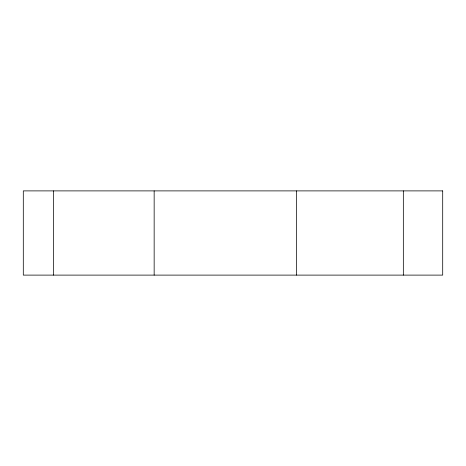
<?xml version="1.0" encoding="UTF-8"?>
<svg xmlns="http://www.w3.org/2000/svg" width="466" height="466" viewBox="0 0 466 466"><rect width="100%" height="100%" fill="white"/><g stroke="black" fill="none" stroke-linecap="round" stroke-linejoin="round"><path stroke-width="0.7" d="M403.335 190.891L403.335 275.109M296.638 190.891L296.638 275.109M154.153 190.891L154.153 275.109M53.497 190.891L53.497 275.109M442.7 190.891L23.3 190.891L23.3 275.109L442.7 275.109L442.7 190.891"/></g></svg>
